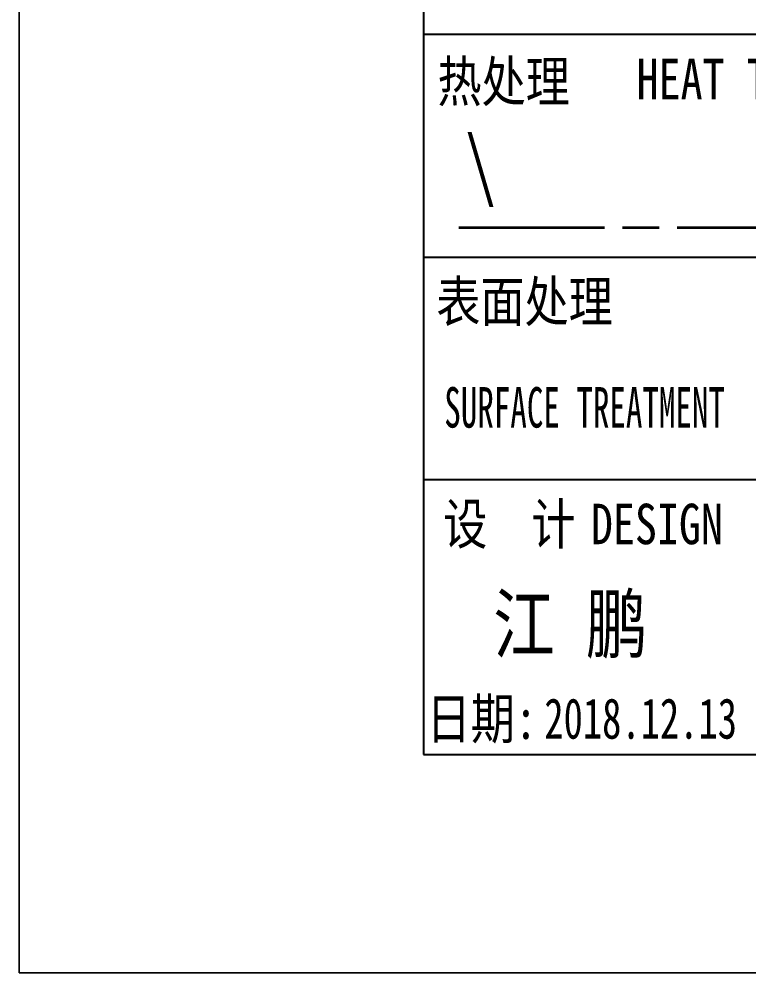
# Model space of a CAD drawing. Header units: millimetres. Extents: x -47800 to 104182, y -50696 to 46579.
# Drawn here: x -47800.5 to -47755.4, y 45954.6 to 46013.6 of the extents above; entities that cross this region are included whole.
import ezdxf
from ezdxf.enums import TextEntityAlignment as Align

# ---------------------------------------------------------------- set-up
doc = ezdxf.new("R2010")
doc.units = ezdxf.units.MM
doc.header["$LTSCALE"] = 0.5
doc.linetypes.add('AM_ISO08W050x2', pattern=[9, 6, -0.75, 1.5, -0.75])
doc.layers.add('图\\M+19E79\\M+195B6\\M+18E9A', color=7, linetype='Continuous')
for name, color, linetype, lineweight in [('图框', 7, 'Continuous', 18), ('热处理', 7, 'Continuous', 20), ('粗点划线', 6, 'AM_ISO08W050x2', 35)]:
    doc.layers.add(name, color=color, linetype=linetype, lineweight=lineweight)
doc.layers.add('打印', color=7, linetype='Continuous', lineweight=15, plot=False)
doc.layers.add('打印-禁用', color=7, linetype='Continuous', lineweight=15, plot=False)
doc.styles.add('国标', font='simfang.ttf', dxfattribs={"width": 0.8})

# ---------------------------------------------------------------- blocks, each defined once
blk = doc.blocks.new('GZDEH零件A4图框V01版')
at = {"layer": '图\\M+19E79\\M+195B6\\M+18E9A', "linetype": 'Continuous'}
for p, q in [((25, 292), (25, 13.5)), ((25, 13.5), (205, 13.5))]:
    blk.add_line(p, q, dxfattribs=at)
at = {"layer": '图\\M+19E79\\M+195B6\\M+18E9A', "color": 9}
for p, q in [((205, 58), (25, 58)), ((25, 44.25), (205, 44.25)), ((25, 30.5), (205, 30.5))]:
    blk.add_line(p, q, dxfattribs=at)
at = {"layer": '打印-禁用', "linetype": 'Continuous'}
for p, q in [((0, 297), (0, 0)), ((0, 0), (210, 0))]:
    blk.add_line(p, q, dxfattribs=at)
at = {"layer": '图\\M+19E79\\M+195B6\\M+18E9A', "color": 9, "style": '国标'}
for s, width, p in [('热处理', 0.8, (25.859, 53.855)), ('表面处理', 0.8, (25.784, 40.253)), ('SURFACE TREATMENT', 0.6, (26.278, 33.709)), (' DESIGN', 0.8, (33.978, 26.501))]:
    blk.add_text(s, height=2.5, dxfattribs=dict(at, width=width)).set_placement(p)
at = {"layer": '图\\M+19E79\\M+195B6\\M+18E9A', "color": 9, "style": '国标', "width": 0.8}
for s, p in [('HEAT TREAT', (44.964, 54.005)), ('设  计', (30.303, 26.501)), ('日期:', (28.597, 14.462))]:
    blk.add_text(s, height=2.5, dxfattribs=at).set_placement(p, align=Align.CENTER)
blk = doc.blocks.new('DEH A4')
at = {"layer": '图框'}
blk.add_blockref('GZDEH零件A4图框V01版', (0, 0), dxfattribs=at)

msp = doc.modelspace()

# ---------------------------------------------------------------- linework, layer by layer
at = {"layer": '打印'}
msp.add_lwpolyline([(-47800.474, 46251.622), (-47590.474, 46251.622), (-47590.474, 45954.622), (-47800.474, 45954.622)], close=True, dxfattribs=at)
at = {"layer": '粗点划线', "linetype": 'AM_ISO08W050x2', "ltscale": 3}
msp.add_line((-47773.299, 46000.693), (-47745.438, 46000.693), dxfattribs=at)

# ---------------------------------------------------------------- block references
at = {"layer": '图框'}
msp.add_blockref('DEH A4', (-47800.474, 45954.622), dxfattribs=at)

# ---------------------------------------------------------------- texts
at = {"layer": '图\\M+19E79\\M+195B6\\M+18E9A', "color": 3, "style": '国标'}
for s, height, width, p in [('江 鹏', 3.5, 0.8, (-47771.176, 45974.438)), ('2018.12.13', 2.5, 0.7, (-47768.011, 45969.102))]:
    msp.add_text(s, height=height, dxfattribs=dict(at, width=width)).set_placement(p)
at = {"layer": '热处理', "color": 3, "style": '国标', "width": 0.8}
msp.add_text('\\', height=3.5, dxfattribs=at).set_placement((-47772.905, 46002.815))

doc.saveas('drawing.dxf')
